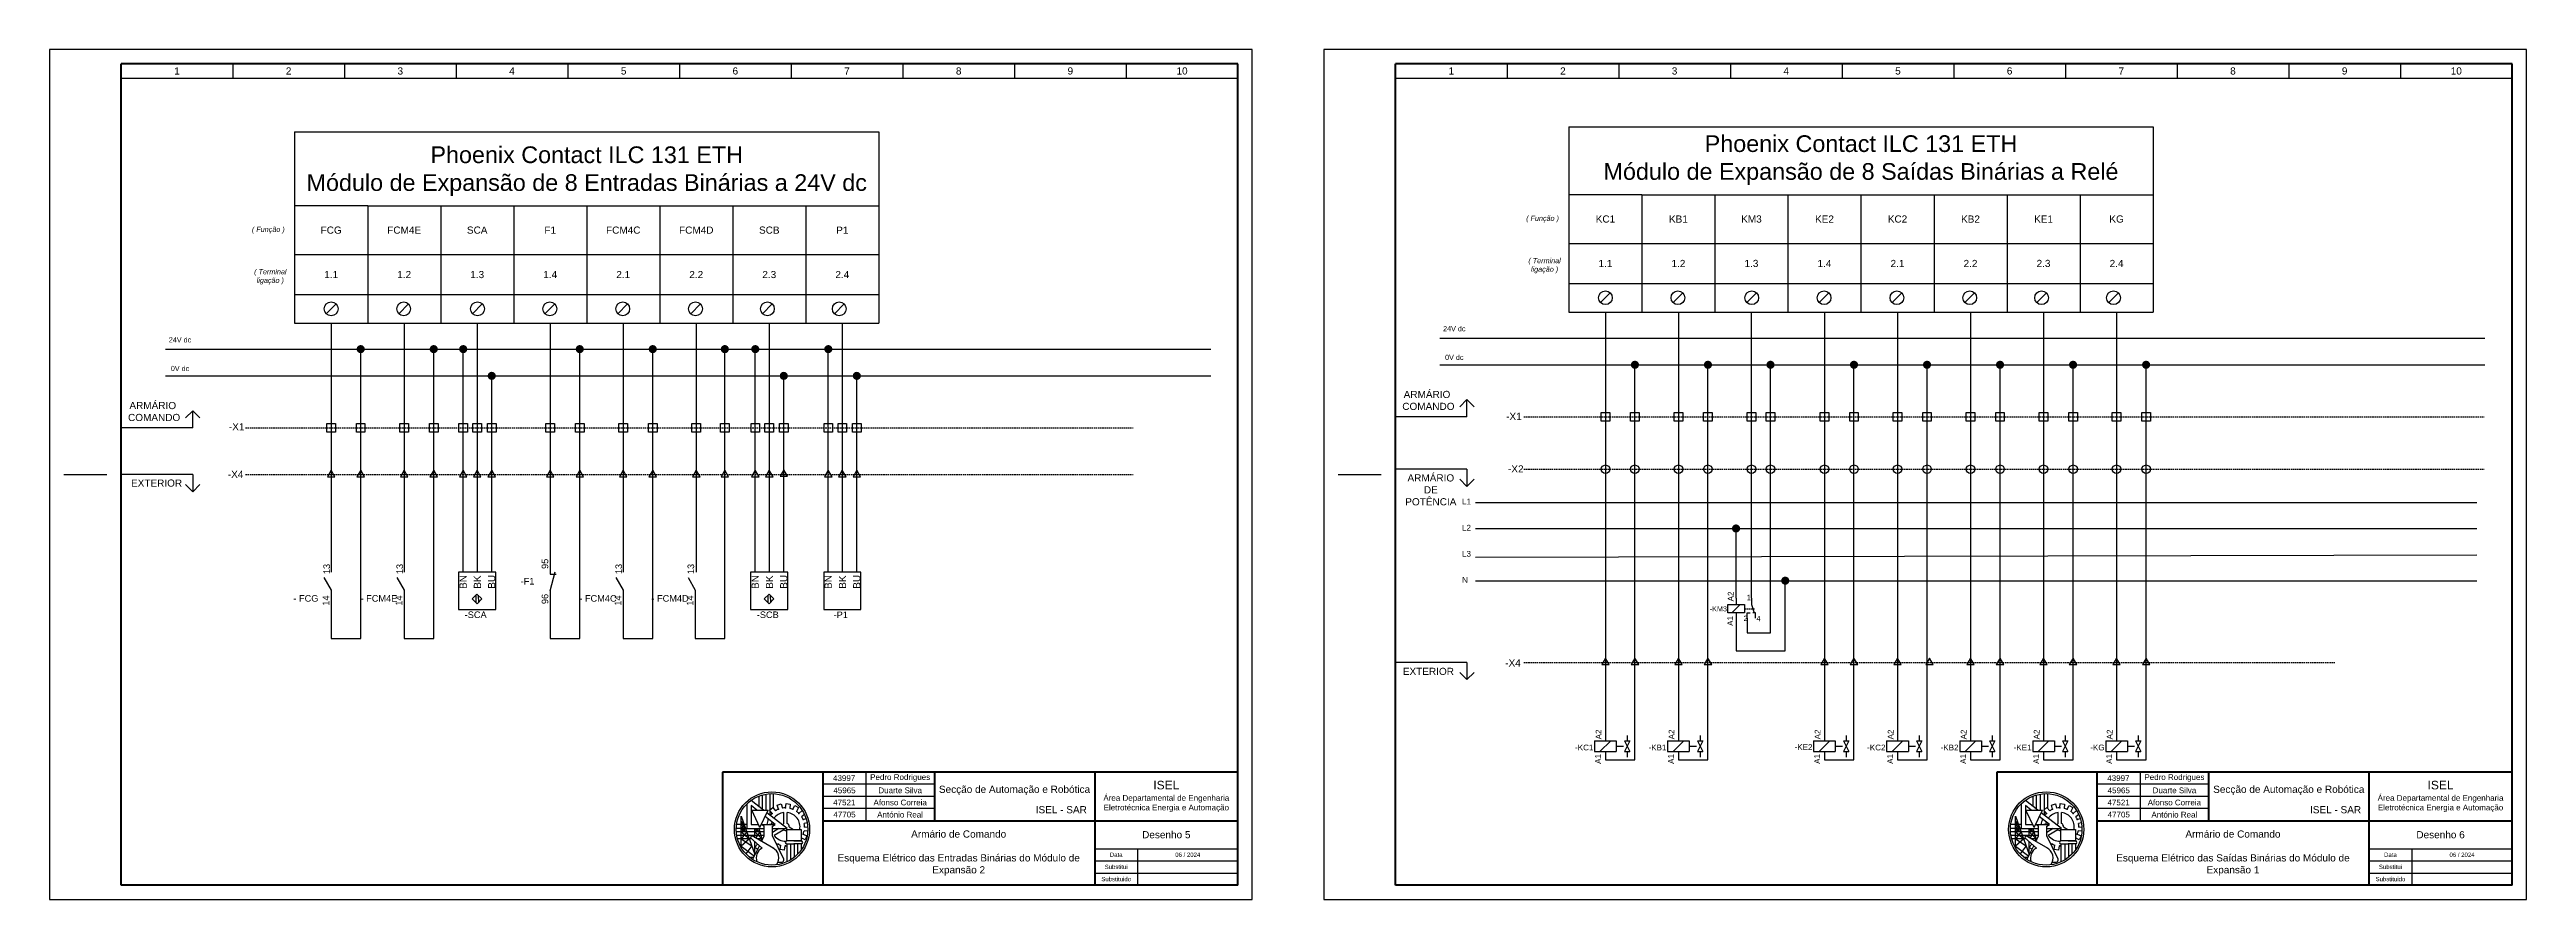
# Model space of a CAD drawing. Header units: millimetres. Extents: x 0 to 5575, y 0 to 297.
# Drawn here: x 2015 to 2880, y 0 to 297 of the extents above; entities that cross this region are included whole.
import ezdxf
from ezdxf.enums import TextEntityAlignment as Align

# ---------------------------------------------------------------- set-up
doc = ezdxf.new("R2010")
doc.units = ezdxf.units.MM
for name, pattern in [('DASHED', [0.75, 0.5, -0.25]), ('GESTRICHELT', [3, 2, -1]), ('JIS_02_2.0', [3, 2, -1])]:
    doc.linetypes.add(name, pattern=pattern)
for name, color, linetype in [('1', 5, 'Continuous'), ('Bornes', 7, 'DASHED'), ('LEGENDA', 7, 'Continuous')]:
    doc.layers.add(name, color=color, linetype=linetype)
doc.styles.get("Standard").update_dxf_attribs({"font": 'arial.ttf'})

# ---------------------------------------------------------------- blocks, each defined once
blk = doc.blocks.new('E_Y001')
at = {"layer": '1', "color": 7}
for p, q in [((0, 0), (0, -2.25)), ((-3, -2.25), (-3, -5.25)), ((-3, -2.25), (3, -2.25)), ((-3, -5.25), (3, -5.25)), ((1.5, -2.25), (-1.5, -5.25)), ((0, -5.25), (0, -7.5)), ((3, -2.25), (3, -5.25)), ((5.25, -2.25), (6.75, -5.25)), ((6.75, -2.25), (5.25, -5.25)), ((5.25, -2.25), (6.75, -2.25)), ((5.25, -5.25), (6.75, -5.25)), ((6, -0.75), (6, -2.25)), ((6, -5.25), (6, -6.75))]:
    blk.add_line(p, q, dxfattribs=at)
at = {"layer": '1', "color": 7, "linetype": 'GESTRICHELT'}
blk.add_line((3, -3.75), (6, -3.75), dxfattribs=at)

msp = doc.modelspace()

# ---------------------------------------------------------------- hatches: boundary and pattern name
at = {"transparency": 33554687}
h = msp.add_hatch(color=256, dxfattribs=at)
edge = h.paths.add_edge_path()
edge.add_arc((2123.66, 192.31), 1.43, 0, 360)
h = msp.add_hatch(color=256, dxfattribs=at)
edge = h.paths.add_edge_path()
edge.add_arc((2149.16, 192.31), 1.43, 0, 360)
h = msp.add_hatch(color=256, dxfattribs=at)
edge = h.paths.add_edge_path()
edge.add_arc((2159.47, 192.31), 1.43, 0, 360)
h = msp.add_hatch(color=256, dxfattribs=at)
edge = h.paths.add_edge_path()
edge.add_arc((2200.16, 192.31), 1.43, 0, 360)
h = msp.add_hatch(color=256, dxfattribs=at)
edge = h.paths.add_edge_path()
edge.add_arc((2225.65, 192.31), 1.43, 0, 360)
h = msp.add_hatch(color=256, dxfattribs=at)
edge = h.paths.add_edge_path()
edge.add_arc((2250.83, 192.31), 1.43, 0, 360)
h = msp.add_hatch(color=256, dxfattribs=at)
edge = h.paths.add_edge_path()
edge.add_arc((2261.47, 192.31), 1.43, 0, 360)
h = msp.add_hatch(color=256, dxfattribs=at)
edge = h.paths.add_edge_path()
edge.add_arc((2286.97, 192.31), 1.43, 0, 360)
h = msp.add_hatch(color=256, dxfattribs=at)
edge = h.paths.add_edge_path()
edge.add_arc((2169.42, 182.96), 1.43, 0, 360)
h = msp.add_hatch(color=256, dxfattribs=at)
edge = h.paths.add_edge_path()
edge.add_arc((2271.42, 182.96), 1.43, 0, 360)
h = msp.add_hatch(color=256, dxfattribs=at)
edge = h.paths.add_edge_path()
edge.add_arc((2296.92, 182.96), 1.43, 0, 360)
h = msp.add_hatch(color=256, dxfattribs=at)
edge = h.paths.add_edge_path()
edge.add_arc((2568.66, 186.84), 1.43, 0, 360)
h = msp.add_hatch(color=256, dxfattribs=at)
edge = h.paths.add_edge_path()
edge.add_arc((2594.16, 186.84), 1.43, 0, 360)
h = msp.add_hatch(color=256, dxfattribs=at)
edge = h.paths.add_edge_path()
edge.add_arc((2616, 186.84), 1.43, 0, 360)
h = msp.add_hatch(color=256, dxfattribs=at)
edge = h.paths.add_edge_path()
edge.add_arc((2645.16, 186.84), 1.43, 0, 360)
h = msp.add_hatch(color=256, dxfattribs=at)
edge = h.paths.add_edge_path()
edge.add_arc((2670.66, 186.84), 1.43, 0, 360)
h = msp.add_hatch(color=256, dxfattribs=at)
edge = h.paths.add_edge_path()
edge.add_arc((2696.16, 186.84), 1.43, 0, 360)
h = msp.add_hatch(color=256, dxfattribs=at)
edge = h.paths.add_edge_path()
edge.add_arc((2721.66, 186.84), 1.43, 0, 360)
h = msp.add_hatch(color=256, dxfattribs=at)
edge = h.paths.add_edge_path()
edge.add_arc((2747.16, 186.84), 1.43, 0, 360)
h = msp.add_hatch(color=256, dxfattribs=at)
edge = h.paths.add_edge_path()
edge.add_arc((2603.96, 129.64), 1.43, 0, 360)
h = msp.add_hatch(color=256, dxfattribs=at)
edge = h.paths.add_edge_path()
edge.add_arc((2621.15, 111.4), 1.43, 0, 360)

# ---------------------------------------------------------------- linework, layer by layer
for p, q in [((2040, 292), (2040, 287)), ((2040, 292), (2040, 287)), ((2040, 287), (2430, 287)), ((2079, 292), (2079, 287)), ((2118, 292), (2118, 287)), ((2157, 292), (2157, 287)), ((2196, 292), (2196, 287)), ((2235, 292), (2235, 287)), ((2274, 292), (2274, 287)), ((2313, 292), (2313, 287)), ((2352, 292), (2352, 287)), ((2391, 292), (2391, 287)), ((2485, 292), (2485, 287)), ((2485, 292), (2485, 287)), ((2485, 287), (2875, 287)), ((2524, 292), (2524, 287)), ((2563, 292), (2563, 287)), ((2602, 292), (2602, 287)), ((2641, 292), (2641, 287)), ((2680, 292), (2680, 287)), ((2719, 292), (2719, 287)), ((2758, 292), (2758, 287)), ((2797, 292), (2797, 287)), ((2836, 292), (2836, 287)), ((2100.6, 268.25), (2304.6, 268.25)), ((2100.6, 268.25), (2100.6, 201.38)), ((2304.6, 268.25), (2304.6, 225.38)), ((2545.6, 269.96), (2749.6, 269.96)), ((2545.6, 269.96), (2545.6, 205.26)), ((2749.6, 269.96), (2749.6, 229.26)), ((2126.1, 242.38), (2126.1, 225.38)), ((2151.6, 242.38), (2151.6, 225.38)), ((2177.1, 242.38), (2177.1, 225.38)), ((2202.6, 242.38), (2202.6, 225.38)), ((2228.1, 242.38), (2228.1, 225.38)), ((2253.6, 242.38), (2253.6, 225.38)), ((2279.1, 242.38), (2279.1, 225.38)), ((2571.1, 246.26), (2571.1, 229.26)), ((2596.6, 246.26), (2596.6, 229.26)), ((2622.1, 246.26), (2622.1, 229.26)), ((2647.6, 246.26), (2647.6, 229.26)), ((2673.1, 246.26), (2673.1, 229.26)), ((2698.6, 246.26), (2698.6, 229.26)), ((2724.1, 246.26), (2724.1, 229.26)), ((2100.6, 225.38), (2304.6, 225.38)), ((2126.1, 225.38), (2126.1, 211.38)), ((2151.6, 225.38), (2151.6, 211.38)), ((2177.1, 225.38), (2177.1, 211.38)), ((2202.6, 225.38), (2202.6, 211.38)), ((2228.1, 225.38), (2228.1, 211.38)), ((2253.6, 225.38), (2253.6, 211.38)), ((2279.1, 225.38), (2279.1, 211.38)), ((2304.6, 225.38), (2304.6, 211.38)), ((2545.6, 229.26), (2749.6, 229.26)), ((2571.1, 229.26), (2571.1, 215.26)), ((2596.6, 229.26), (2596.6, 215.26)), ((2622.1, 229.26), (2622.1, 215.26)), ((2647.6, 229.26), (2647.6, 215.26)), ((2673.1, 229.26), (2673.1, 215.26)), ((2698.6, 229.26), (2698.6, 215.26)), ((2724.1, 229.26), (2724.1, 215.26)), ((2749.6, 229.26), (2749.6, 215.26)), ((2100.6, 211.38), (2304.6, 211.38)), ((2111.65, 204.68), (2115.05, 208.08)), ((2136.98, 204.68), (2140.37, 208.08)), ((2162.75, 204.68), (2166.14, 208.08)), ((2188.02, 204.68), (2191.41, 208.08)), ((2213.46, 204.68), (2216.85, 208.08)), ((2238.9, 204.68), (2242.29, 208.08)), ((2264, 204.68), (2267.39, 208.08)), ((2289.1, 204.68), (2292.49, 208.08)), ((2545.6, 215.26), (2749.6, 215.26)), ((2556.65, 208.57), (2560.05, 211.96)), ((2581.98, 208.57), (2585.37, 211.96)), ((2607.75, 208.57), (2611.14, 211.96)), ((2633.02, 208.57), (2636.41, 211.96)), ((2658.46, 208.57), (2661.85, 211.96)), ((2683.9, 208.57), (2687.29, 211.96)), ((2709, 208.57), (2712.39, 211.96)), ((2734.1, 208.57), (2737.49, 211.96)), ((2055.51, 192.31), (2420.51, 192.31)), ((2500.51, 196.19), (2865.51, 196.19)), ((2055.51, 182.96), (2420.51, 182.96)), ((2500.51, 186.84), (2865.51, 186.84)), ((2510, 174.67), (2507.5, 172.17)), ((2510, 168.67), (2510, 174.67)), ((2510, 174.67), (2512.5, 172.17)), ((2065, 164.79), (2040, 164.79)), ((2065, 170.79), (2062.5, 168.29)), ((2065, 164.79), (2065, 170.79)), ((2065, 170.79), (2067.5, 168.29)), ((2510, 168.67), (2485, 168.67)), ((2020, 148.5), (2035, 148.5)), ((2065, 148.5), (2040, 148.5)), ((2065, 148.5), (2065, 142.5)), ((2465, 148.5), (2480, 148.5)), ((2510, 150.32), (2485, 150.32)), ((2510, 150.32), (2510, 144.32)), ((2065, 142.5), (2062.5, 145)), ((2065, 142.5), (2067.5, 145)), ((2510, 144.32), (2507.5, 146.82)), ((2510, 144.32), (2512.5, 146.82)), ((2513, 138.76), (2862.71, 138.76)), ((2189.85, 130.57), (2189.85, 113.62)), ((2513, 129.64), (2862.71, 129.64)), ((2189.85, 107.88), (2191.63, 114.54)), ((2189.85, 113.62), (2191.93, 113.62)), ((2513, 119.6), (2862.71, 120.48)), ((2189.85, 107.88), (2189.85, 105.09)), ((2189.85, 107.77), (2189.85, 91.25)), ((2513, 111.4), (2862.71, 111.4)), ((2510, 82.84), (2485, 82.84)), ((2510, 76.84), (2507.5, 79.34)), ((2510, 82.84), (2510, 76.84)), ((2510, 76.84), (2512.5, 79.34))]:
    msp.add_line(p, q, dxfattribs=at)
at = {"lineweight": -3, "transparency": 33554687}
for p, q in [((2126.1, 242.38), (2100.6, 242.38)), ((2126.1, 242.38), (2151.6, 242.38)), ((2151.6, 242.38), (2177.1, 242.38)), ((2177.1, 242.38), (2202.6, 242.38)), ((2202.6, 242.38), (2228.1, 242.38)), ((2228.1, 242.38), (2253.6, 242.38)), ((2253.6, 242.38), (2279.1, 242.38)), ((2279.1, 242.38), (2304.6, 242.38)), ((2571.1, 246.26), (2545.6, 246.26)), ((2571.1, 246.26), (2596.6, 246.26)), ((2596.6, 246.26), (2622.1, 246.26)), ((2622.1, 246.26), (2647.6, 246.26)), ((2647.6, 246.26), (2673.1, 246.26)), ((2673.1, 246.26), (2698.6, 246.26)), ((2698.6, 246.26), (2724.1, 246.26)), ((2724.1, 246.26), (2749.6, 246.26)), ((2126.1, 211.38), (2126.1, 201.38)), ((2151.6, 211.38), (2151.6, 201.38)), ((2177.1, 211.38), (2177.1, 201.38)), ((2202.6, 211.38), (2202.6, 201.38)), ((2228.1, 211.38), (2228.1, 201.38)), ((2253.6, 211.38), (2253.6, 201.38)), ((2279.1, 211.38), (2279.1, 201.38)), ((2304.6, 211.38), (2304.6, 201.38)), ((2571.1, 215.26), (2571.1, 205.26)), ((2596.6, 215.26), (2596.6, 205.26)), ((2622.1, 215.26), (2622.1, 205.26)), ((2647.6, 215.26), (2647.6, 205.26)), ((2673.1, 215.26), (2673.1, 205.26)), ((2698.6, 215.26), (2698.6, 205.26)), ((2724.1, 215.26), (2724.1, 205.26)), ((2749.6, 215.26), (2749.6, 205.26)), ((2100.6, 201.38), (2126.1, 201.38)), ((2113.35, 201.38), (2113.35, 114.33)), ((2126.1, 201.38), (2151.6, 201.38)), ((2138.85, 201.38), (2138.85, 114.33)), ((2151.6, 201.38), (2177.1, 201.38)), ((2164.35, 201.38), (2164.35, 114.33)), ((2177.1, 201.38), (2202.6, 201.38)), ((2189.85, 201.38), (2189.85, 130.57)), ((2202.6, 201.38), (2228.1, 201.38)), ((2215.35, 201.38), (2215.35, 114.33)), ((2228.1, 201.38), (2253.6, 201.38)), ((2240.85, 201.38), (2240.85, 114.33)), ((2253.6, 201.38), (2279.1, 201.38)), ((2266.35, 201.38), (2266.35, 114.33)), ((2279.1, 201.38), (2304.6, 201.38)), ((2291.85, 201.38), (2291.85, 114.33)), ((2545.6, 205.26), (2571.1, 205.26)), ((2558.35, 205.26), (2558.35, 58.3)), ((2571.1, 205.26), (2596.6, 205.26)), ((2583.85, 205.26), (2583.85, 58.3)), ((2596.6, 205.26), (2622.1, 205.26)), ((2609.35, 105.24), (2609.35, 205.26)), ((2622.1, 205.26), (2647.6, 205.26)), ((2634.85, 205.26), (2634.85, 58.3)), ((2647.6, 205.26), (2673.1, 205.26)), ((2660.35, 205.26), (2660.35, 58.3)), ((2673.1, 205.26), (2698.6, 205.26)), ((2685.85, 205.26), (2685.85, 58.3)), ((2698.6, 205.26), (2724.1, 205.26)), ((2711.35, 205.26), (2711.35, 58.3)), ((2724.1, 205.26), (2749.6, 205.26)), ((2736.85, 205.26), (2736.85, 58.3)), ((2123.66, 91.25), (2123.66, 192.31)), ((2149.16, 91.25), (2149.16, 192.31)), ((2200.16, 91.25), (2200.16, 192.31)), ((2225.65, 91.25), (2225.65, 192.31)), ((2250.83, 91.25), (2250.83, 192.31)), ((2568.66, 48.84), (2568.66, 186.84)), ((2594.16, 48.84), (2594.16, 186.84)), ((2616, 93.16), (2616, 186.84)), ((2645.16, 48.84), (2645.16, 186.84)), ((2670.66, 48.84), (2670.66, 186.84)), ((2696.16, 48.84), (2696.16, 186.84)), ((2721.66, 48.84), (2721.66, 186.84)), ((2747.16, 48.84), (2747.16, 186.84)), ((2603.96, 105.24), (2603.96, 129.64)), ((2621.15, 86.93), (2621.15, 111.4)), ((2603.96, 97.96), (2603.96, 93.36)), ((2607.9, 98.27), (2607.9, 93.16)), ((2113.35, 91.25), (2123.66, 91.25)), ((2113.35, 91.25), (2123.66, 91.25)), ((2138.85, 91.25), (2149.16, 91.25)), ((2189.85, 91.25), (2200.16, 91.25)), ((2215.34, 91.25), (2225.65, 91.25)), ((2240.52, 91.25), (2250.83, 91.25)), ((2603.96, 93.36), (2603.96, 86.93)), ((2603.96, 86.93), (2621.15, 86.93)), ((2607.9, 93.16), (2616, 93.16)), ((2558.35, 48.84), (2568.66, 48.84)), ((2583.85, 48.84), (2594.16, 48.84)), ((2634.85, 48.84), (2645.16, 48.84)), ((2660.35, 48.84), (2670.66, 48.84)), ((2685.85, 48.84), (2696.16, 48.84)), ((2711.35, 48.84), (2721.66, 48.84)), ((2736.85, 48.84), (2747.16, 48.84))]:
    msp.add_line(p, q, dxfattribs=at)
at = {"linetype": 'DASHED', "lineweight": -3, "transparency": 33554687}
for p, q in [((2083.4, 164.79), (2393.4, 164.79)), ((2529.91, 168.67), (2865.19, 168.67)), ((2083.4, 148.5), (2393.4, 148.5)), ((2529.91, 150.32), (2865.19, 150.32)), ((2606.87, 101.6), (2610.6, 101.6)), ((2529.91, 82.84), (2813.08, 82.84))]:
    msp.add_line(p, q, dxfattribs=at)
at = {"lineweight": 120, "transparency": 33554687}
for p, q in [((2250, 44.5), (2250, 5)), ((2695, 44.5), (2695, 5))]:
    msp.add_line(p, q, dxfattribs=at)
at = {"lineweight": 25, "transparency": 33554687}
for p, q in [((2264.32, 31.25), (2260, 34.64)), ((2262.78, 32.46), (2262.78, 36.14)), ((2263.95, 31.25), (2263.95, 36.53)), ((2265.3, 31.25), (2265.3, 36.82)), ((2266.64, 31.44), (2266.64, 36.97)), ((2267.86, 31.8), (2267.86, 36.97)), ((2709.32, 31.25), (2705, 34.64)), ((2707.78, 32.46), (2707.78, 36.14)), ((2708.95, 31.25), (2708.95, 36.53)), ((2710.3, 31.25), (2710.3, 36.82)), ((2711.64, 31.44), (2711.64, 36.97)), ((2712.86, 31.8), (2712.86, 36.97)), ((2258.57, 26.26), (2254.93, 26.26)), ((2256.57, 29.15), (2261.36, 15.7)), ((2256.57, 18.1), (2256.57, 29.15)), ((2257.21, 27.34), (2256.57, 26.26)), ((2256.57, 27.31), (2257.6, 26.26)), ((2257.6, 26.26), (2256.57, 24.75)), ((2256.57, 26.26), (2258.14, 24.75)), ((2258.57, 33.44), (2258.57, 24.75)), ((2261.99, 31.25), (2260.01, 32.8)), ((2260.01, 32.8), (2260.01, 26.19)), ((2260.01, 26.19), (2262.6, 26.19)), ((2260.2, 31.25), (2265.95, 31.25)), ((2263.07, 25.2), (2260.2, 31.25)), ((2263.07, 25.2), (2265.95, 31.25)), ((2263.54, 26.19), (2263.95, 26.19)), ((2264.6, 25.59), (2263.68, 26.19)), ((2263.95, 26.19), (2268.43, 26.19)), ((2263.95, 26.19), (2266.03, 26.19)), ((2268.43, 26.19), (2264.87, 28.98)), ((2272.59, 24.75), (2265.5, 30.32)), ((2266.41, 31.25), (2267.55, 32.18)), ((2267.37, 30.07), (2266.41, 31.25)), ((2268.43, 26.19), (2266.43, 26.19)), ((2266.64, 29.42), (2266.64, 30.96)), ((2267.5, 25.59), (2268.43, 26.19)), ((2267.55, 32.18), (2268.51, 31)), ((2269.08, 32.96), (2270.49, 33.38)), ((2269.52, 31.51), (2269.08, 32.96)), ((2270.49, 33.38), (2270.93, 31.93)), ((2271.45, 26.51), (2271.45, 30.39)), ((2272.05, 32.01), (2272.21, 33.52)), ((2272.21, 33.52), (2273.67, 33.36)), ((2272.65, 26.51), (2272.65, 30.39)), ((2273.67, 33.36), (2273.51, 31.85)), ((2274.58, 31.51), (2275.3, 32.84)), ((2275.3, 32.84), (2276.59, 32.14)), ((2276.59, 32.14), (2275.87, 30.8)), ((2276.72, 30.07), (2277.88, 31.05)), ((2278.62, 29.75), (2277.64, 28.93)), ((2277.88, 31.05), (2278.01, 30.9)), ((2278.15, 27.93), (2279.2, 28.25)), ((2279.56, 26.82), (2278.56, 26.52)), ((2703.57, 26.26), (2699.93, 26.26)), ((2701.57, 29.15), (2706.36, 15.7)), ((2701.57, 18.1), (2701.57, 29.15)), ((2702.21, 27.34), (2701.57, 26.26)), ((2701.57, 27.31), (2702.6, 26.26)), ((2702.6, 26.26), (2701.57, 24.75)), ((2701.57, 26.26), (2703.14, 24.75)), ((2703.57, 33.44), (2703.57, 24.75)), ((2706.99, 31.25), (2705.01, 32.8)), ((2705.01, 32.8), (2705.01, 26.19)), ((2705.01, 26.19), (2707.6, 26.19)), ((2705.2, 31.25), (2710.95, 31.25)), ((2708.07, 25.2), (2705.2, 31.25)), ((2708.07, 25.2), (2710.95, 31.25)), ((2708.54, 26.19), (2708.95, 26.19)), ((2709.6, 25.59), (2708.68, 26.19)), ((2708.95, 26.19), (2713.43, 26.19)), ((2708.95, 26.19), (2711.03, 26.19)), ((2713.43, 26.19), (2709.87, 28.98)), ((2717.59, 24.75), (2710.5, 30.32)), ((2711.41, 31.25), (2712.55, 32.18)), ((2712.37, 30.07), (2711.41, 31.25)), ((2713.43, 26.19), (2711.43, 26.19)), ((2711.64, 29.42), (2711.64, 30.96)), ((2712.5, 25.59), (2713.43, 26.19)), ((2712.55, 32.18), (2713.51, 31)), ((2714.08, 32.96), (2715.49, 33.38)), ((2714.52, 31.51), (2714.08, 32.96)), ((2715.49, 33.38), (2715.93, 31.93)), ((2716.45, 26.51), (2716.45, 30.39)), ((2717.05, 32.01), (2717.21, 33.52)), ((2717.21, 33.52), (2718.67, 33.36)), ((2717.65, 26.51), (2717.65, 30.39)), ((2718.67, 33.36), (2718.51, 31.85)), ((2719.58, 31.51), (2720.3, 32.84)), ((2720.3, 32.84), (2721.59, 32.14)), ((2721.59, 32.14), (2720.87, 30.8)), ((2721.72, 30.07), (2722.88, 31.05)), ((2723.62, 29.75), (2722.64, 28.93)), ((2722.88, 31.05), (2723.01, 30.9)), ((2723.15, 27.93), (2724.2, 28.25)), ((2724.56, 26.82), (2723.56, 26.52)), ((2258.57, 24.75), (2254.81, 24.75)), ((2264.6, 23.63), (2254.83, 23.63)), ((2264.6, 22.31), (2255, 22.31)), ((2260.25, 21.15), (2255.26, 21.15)), ((2256.57, 24.75), (2258.53, 23.63)), ((2258.14, 24.75), (2256.57, 23.63)), ((2258.53, 23.63), (2256.57, 21.15)), ((2256.57, 23.63), (2259.42, 21.15)), ((2256.57, 21.15), (2260.25, 18.8)), ((2259.42, 21.15), (2256.57, 18.62)), ((2256.57, 18.62), (2261.19, 15.16)), ((2260.25, 18.8), (2258.16, 15.98)), ((2258.57, 24.75), (2264.6, 24.75)), ((2260.11, 22.31), (2259.8, 21.54)), ((2259.8, 21.54), (2263.85, 17.99)), ((2267.95, 17.81), (2260.11, 22.31)), ((2260.65, 14.04), (2262.93, 18.79)), ((2261.36, 21.59), (2261.36, 24.75)), ((2261.36, 24.75), (2263.01, 23.63)), ((2262.67, 24.75), (2261.36, 23.63)), ((2261.36, 23.63), (2263.75, 21.15)), ((2261.36, 15.51), (2261.36, 20.18)), ((2262.27, 19.38), (2261.36, 18.29)), ((2261.36, 18.29), (2262.34, 17.56)), ((2263.01, 23.63), (2261.57, 21.47)), ((2263.75, 21.15), (2262.13, 21.15)), ((2262.67, 24.75), (2263.87, 20.75)), ((2263.75, 21.15), (2263.22, 20.52)), ((2263.64, 20.28), (2264.6, 22.28)), ((2264.6, 22.28), (2264.6, 25.59)), ((2267.5, 22.28), (2267.5, 25.59)), ((2267.5, 24.75), (2272.59, 24.75)), ((2269.73, 24.75), (2267.5, 23.46)), ((2271.45, 14.04), (2267.5, 22.28)), ((2271.38, 24.33), (2268.02, 22.39)), ((2270.1, 17.51), (2270.33, 19.01)), ((2271.55, 17.29), (2270.1, 17.51)), ((2271.78, 18.8), (2271.55, 17.29)), ((2272.44, 20.44), (2272.44, 24.48)), ((2272.44, 24.48), (2277.52, 24.48)), ((2277.52, 20.44), (2272.44, 20.44)), ((2275.3, 20.44), (2272.44, 20.44)), ((2272.44, 19.41), (2272.44, 13.12)), ((2272.44, 19.41), (2275.3, 19.41)), ((2273.31, 25.36), (2274.84, 24.48)), ((2273.74, 19.41), (2273.74, 13.81)), ((2274.91, 20.44), (2277.52, 20.44)), ((2277.52, 19.41), (2274.91, 19.41)), ((2275.07, 19.41), (2275.07, 14.73)), ((2276.26, 19.41), (2276.26, 15.81)), ((2277.52, 24.48), (2277.52, 20.44)), ((2278.85, 20.88), (2277.52, 21.55)), ((2277.52, 19.41), (2277.52, 17.33)), ((2278.15, 22.87), (2279.51, 22.19)), ((2279.76, 23.82), (2278.49, 23.94)), ((2278.66, 25.4), (2279.75, 25.3)), ((2279.51, 22.19), (2278.85, 20.88)), ((2703.57, 24.75), (2699.81, 24.75)), ((2709.6, 23.63), (2699.83, 23.63)), ((2709.6, 22.31), (2700, 22.31)), ((2705.25, 21.15), (2700.26, 21.15)), ((2701.57, 24.75), (2703.53, 23.63)), ((2703.14, 24.75), (2701.57, 23.63)), ((2703.53, 23.63), (2701.57, 21.15)), ((2701.57, 23.63), (2704.42, 21.15)), ((2701.57, 21.15), (2705.25, 18.8)), ((2704.42, 21.15), (2701.57, 18.62)), ((2701.57, 18.62), (2706.19, 15.16)), ((2705.25, 18.8), (2703.16, 15.98)), ((2703.57, 24.75), (2709.6, 24.75)), ((2705.11, 22.31), (2704.8, 21.54)), ((2704.8, 21.54), (2708.85, 17.99)), ((2712.95, 17.81), (2705.11, 22.31)), ((2705.65, 14.04), (2707.93, 18.79)), ((2706.36, 21.59), (2706.36, 24.75)), ((2706.36, 24.75), (2708.01, 23.63)), ((2707.67, 24.75), (2706.36, 23.63)), ((2706.36, 23.63), (2708.75, 21.15)), ((2706.36, 15.51), (2706.36, 20.18)), ((2707.27, 19.38), (2706.36, 18.29)), ((2706.36, 18.29), (2707.34, 17.56)), ((2708.01, 23.63), (2706.57, 21.47)), ((2708.75, 21.15), (2707.13, 21.15)), ((2707.67, 24.75), (2708.87, 20.75)), ((2708.75, 21.15), (2708.22, 20.52)), ((2708.64, 20.28), (2709.6, 22.28)), ((2709.6, 22.28), (2709.6, 25.59)), ((2712.5, 22.28), (2712.5, 25.59)), ((2712.5, 24.75), (2717.59, 24.75)), ((2714.73, 24.75), (2712.5, 23.46)), ((2716.45, 14.04), (2712.5, 22.28)), ((2716.38, 24.33), (2713.02, 22.39)), ((2715.1, 17.51), (2715.33, 19.01)), ((2716.55, 17.29), (2715.1, 17.51)), ((2716.78, 18.8), (2716.55, 17.29)), ((2717.44, 20.44), (2717.44, 24.48)), ((2717.44, 24.48), (2722.52, 24.48)), ((2722.52, 20.44), (2717.44, 20.44)), ((2720.3, 20.44), (2717.44, 20.44)), ((2717.44, 19.41), (2717.44, 13.12)), ((2717.44, 19.41), (2720.3, 19.41)), ((2718.31, 25.36), (2719.84, 24.48)), ((2718.74, 19.41), (2718.74, 13.81)), ((2719.91, 20.44), (2722.52, 20.44)), ((2722.52, 19.41), (2719.91, 19.41)), ((2720.07, 19.41), (2720.07, 14.73)), ((2721.26, 19.41), (2721.26, 15.81)), ((2722.52, 24.48), (2722.52, 20.44)), ((2723.85, 20.88), (2722.52, 21.55)), ((2722.52, 19.41), (2722.52, 17.33)), ((2723.15, 22.87), (2724.51, 22.19)), ((2724.76, 23.82), (2723.49, 23.94)), ((2723.66, 25.4), (2724.75, 25.3)), ((2724.51, 22.19), (2723.85, 20.88)), ((2260.96, 14.67), (2259.59, 14.67)), ((2269.42, 13.05), (2270.72, 13.05)), ((2705.96, 14.67), (2704.59, 14.67)), ((2714.42, 13.05), (2715.72, 13.05))]:
    msp.add_line(p, q, dxfattribs=at)
at = {"lineweight": 30, "transparency": 33554687}
for p, q in [((2395, 17.75), (2395, 5)), ((2840, 17.75), (2840, 5))]:
    msp.add_line(p, q, dxfattribs=at)
at = {"transparency": 33554687}
for points in [[(2015, 0), (2435, 0), (2435, 297), (2015, 297)], [(2460, 0), (2880, 0), (2880, 297), (2460, 297)], [(2114.85, 163.29), (2111.85, 163.29), (2111.85, 166.29), (2114.85, 166.29)], [(2125.16, 163.29), (2122.16, 163.29), (2122.16, 166.29), (2125.16, 166.29)], [(2140.35, 163.29), (2137.35, 163.29), (2137.35, 166.29), (2140.35, 166.29)], [(2150.66, 163.29), (2147.66, 163.29), (2147.66, 166.29), (2150.66, 166.29)], [(2160.97, 163.29), (2157.97, 163.29), (2157.97, 166.29), (2160.97, 166.29)], [(2165.85, 163.29), (2162.85, 163.29), (2162.85, 166.29), (2165.85, 166.29)], [(2170.92, 163.29), (2167.92, 163.29), (2167.92, 166.29), (2170.92, 166.29)], [(2191.35, 163.29), (2188.35, 163.29), (2188.35, 166.29), (2191.35, 166.29)], [(2201.66, 163.29), (2198.66, 163.29), (2198.66, 166.29), (2201.66, 166.29)], [(2216.85, 163.29), (2213.85, 163.29), (2213.85, 166.29), (2216.85, 166.29)], [(2227.15, 163.29), (2224.15, 163.29), (2224.15, 166.29), (2227.15, 166.29)], [(2242.35, 163.29), (2239.35, 163.29), (2239.35, 166.29), (2242.35, 166.29)], [(2252.33, 163.29), (2249.33, 163.29), (2249.33, 166.29), (2252.33, 166.29)], [(2262.97, 163.29), (2259.97, 163.29), (2259.97, 166.29), (2262.97, 166.29)], [(2267.85, 163.29), (2264.85, 163.29), (2264.85, 166.29), (2267.85, 166.29)], [(2272.92, 163.29), (2269.92, 163.29), (2269.92, 166.29), (2272.92, 166.29)], [(2288.47, 163.29), (2285.47, 163.29), (2285.47, 166.29), (2288.47, 166.29)], [(2293.35, 163.29), (2290.35, 163.29), (2290.35, 166.29), (2293.35, 166.29)], [(2298.42, 163.29), (2295.42, 163.29), (2295.42, 166.29), (2298.42, 166.29)], [(2559.85, 167.17), (2556.85, 167.17), (2556.85, 170.17), (2559.85, 170.17)], [(2570.16, 167.17), (2567.16, 167.17), (2567.16, 170.17), (2570.16, 170.17)], [(2585.35, 167.17), (2582.35, 167.17), (2582.35, 170.17), (2585.35, 170.17)], [(2595.66, 167.17), (2592.66, 167.17), (2592.66, 170.17), (2595.66, 170.17)], [(2610.85, 167.17), (2607.85, 167.17), (2607.85, 170.17), (2610.85, 170.17)], [(2617.5, 167.17), (2614.5, 167.17), (2614.5, 170.17), (2617.5, 170.17)], [(2636.35, 167.17), (2633.35, 167.17), (2633.35, 170.17), (2636.35, 170.17)], [(2646.66, 167.17), (2643.66, 167.17), (2643.66, 170.17), (2646.66, 170.17)], [(2661.85, 167.17), (2658.85, 167.17), (2658.85, 170.17), (2661.85, 170.17)], [(2672.16, 167.17), (2669.16, 167.17), (2669.16, 170.17), (2672.16, 170.17)], [(2687.35, 167.17), (2684.35, 167.17), (2684.35, 170.17), (2687.35, 170.17)], [(2697.66, 167.17), (2694.66, 167.17), (2694.66, 170.17), (2697.66, 170.17)], [(2712.85, 167.17), (2709.85, 167.17), (2709.85, 170.17), (2712.85, 170.17)], [(2723.16, 167.17), (2720.16, 167.17), (2720.16, 170.17), (2723.16, 170.17)], [(2738.35, 167.17), (2735.35, 167.17), (2735.35, 170.17), (2738.35, 170.17)], [(2748.66, 167.17), (2745.66, 167.17), (2745.66, 170.17), (2748.66, 170.17)], [(2157.85, 101.33), (2170.85, 101.33), (2170.85, 114.33), (2157.85, 114.33)], [(2259.85, 101.33), (2272.85, 101.33), (2272.85, 114.33), (2259.85, 114.33)], [(2285.35, 101.33), (2298.35, 101.33), (2298.35, 114.33), (2285.35, 114.33)], [(2164.32, 103.34), (2165.98, 105.05), (2164.27, 106.72), (2162.61, 105.01)], [(2266.32, 103.34), (2267.98, 105.05), (2266.27, 106.72), (2264.61, 105.01)]]:
    msp.add_lwpolyline(points, close=True, dxfattribs=at)
for points in [[(2110.8, 112.53), (2113.35, 108.12), (2113.35, 91.25)], [(2136.3, 112.53), (2138.85, 108.12), (2138.85, 91.25)], [(2212.79, 112.53), (2215.34, 108.12), (2215.34, 91.25)], [(2237.97, 112.53), (2240.52, 108.12), (2240.52, 91.25)]]:
    msp.add_lwpolyline(points, dxfattribs=at)
at = {"lineweight": -3, "transparency": 33554687}
for points in [[(2609.35, 105.24), (2609.35, 103.06), (2610.31, 100.15)], [(2607.9, 98.27), (2607.9, 100.15), (2608.9, 100.15)], [(2610.81, 98.27), (2610.81, 100.15), (2609.81, 100.15)]]:
    msp.add_lwpolyline(points, dxfattribs=at)
at = {"transparency": 33554687}
for centre, radius in [((2113.35, 206.38), 2.4), ((2138.67, 206.38), 2.4), ((2164.45, 206.38), 2.4), ((2189.72, 206.38), 2.4), ((2215.16, 206.38), 2.4), ((2240.59, 206.38), 2.4), ((2265.69, 206.38), 2.4), ((2290.79, 206.38), 2.4), ((2558.35, 210.26), 2.4), ((2583.67, 210.26), 2.4), ((2609.45, 210.26), 2.4), ((2634.72, 210.26), 2.4), ((2660.16, 210.26), 2.4), ((2685.59, 210.26), 2.4), ((2710.69, 210.26), 2.4), ((2735.79, 210.26), 2.4), ((2558.35, 150.32), 1.5), ((2568.66, 150.32), 1.5), ((2583.85, 150.32), 1.5), ((2594.16, 150.32), 1.5), ((2609.35, 150.32), 1.5), ((2616, 150.32), 1.5), ((2634.85, 150.32), 1.5), ((2645.16, 150.32), 1.5), ((2660.35, 150.32), 1.5), ((2670.66, 150.32), 1.5), ((2685.85, 150.32), 1.5), ((2696.16, 150.32), 1.5), ((2711.35, 150.32), 1.5), ((2721.66, 150.32), 1.5), ((2736.85, 150.32), 1.5), ((2747.16, 150.32), 1.5)]:
    msp.add_circle(centre, radius, dxfattribs=at)
at = {"lineweight": 25, "transparency": 33554687}
for centre, radius in [((2267.29, 24.5), 13.12), ((2267.29, 24.5), 12.49), ((2712.29, 24.5), 13.12), ((2712.29, 24.5), 12.49)]:
    msp.add_circle(centre, radius, dxfattribs=at)
for centre, radius, start, end in [((2272.05, 25.4), 6.61, 155.99908, 173.13608), ((2272.05, 25.4), 6.61, 135, 143.37846), ((2272.05, 25.4), 5.03, 160.59127, 170.96165), ((2272.05, 25.4), 5.03, 96.82365, 143.85803), ((2272.05, 25.4), 6.61, 112.5, 122.24481), ((2272.05, 25.4), 6.61, 90, 99.74537), ((2272.05, 25.4), 1.26, 118.25256, 149.86243), ((2272.05, 25.4), 5.03, 349.44559, 83.17635), ((2272.05, 25.4), 1.26, 358.25256, 61.74744), ((2272.05, 25.4), 6.61, 67.5, 77.24583), ((2272.05, 25.4), 6.61, 45, 54.74568), ((2272.05, 25.4), 6.61, 22.5, 32.24161), ((2272.05, 25.4), 6.61, 0, 9.7446), ((2717.05, 25.4), 6.61, 155.99908, 173.13608), ((2717.05, 25.4), 6.61, 135, 143.37846), ((2717.05, 25.4), 5.03, 160.59127, 170.96165), ((2717.05, 25.4), 5.03, 96.82365, 143.85803), ((2717.05, 25.4), 6.61, 112.5, 122.24481), ((2717.05, 25.4), 6.61, 90, 99.74537), ((2717.05, 25.4), 1.26, 118.25256, 149.86243), ((2717.05, 25.4), 5.03, 349.44559, 83.17635), ((2717.05, 25.4), 1.26, 358.25256, 61.74744), ((2717.05, 25.4), 6.61, 67.5, 77.24583), ((2717.05, 25.4), 6.61, 45, 54.74568), ((2717.05, 25.4), 6.61, 22.5, 32.24161), ((2717.05, 25.4), 6.61, 0, 9.7446), ((2265.75, 14.53), 3.95, 118.82904, 200.13755), ((2265.75, 14.53), 3.95, 322.35546, 64.05483), ((2272.05, 25.4), 5.03, 216.82365, 271.59844), ((2272.05, 25.4), 6.61, 240.08781, 254.92427), ((2272.05, 25.4), 1.26, 238.25256, 288.21649), ((2272.05, 25.4), 6.61, 267.67839, 273.42219), ((2272.44, 19.93), 0.515, 90, 270), ((2277.52, 19.93), 0.515, 270, 90), ((2272.05, 25.4), 6.61, 337.5, 347.24344), ((2710.75, 14.53), 3.95, 118.82904, 200.13755), ((2710.75, 14.53), 3.95, 322.35546, 64.05483), ((2717.05, 25.4), 5.03, 216.82365, 271.59844), ((2717.05, 25.4), 6.61, 240.08781, 254.92427), ((2717.05, 25.4), 1.26, 238.25256, 288.21649), ((2717.05, 25.4), 6.61, 267.67839, 273.42219), ((2717.44, 19.93), 0.515, 90, 270), ((2722.52, 19.93), 0.515, 270, 90), ((2717.05, 25.4), 6.61, 337.5, 347.24344), ((2261.38, 13.82), 0.765, 163.34295, 170.96077), ((2270.72, 13.82), 0.765, 270, 16.65705), ((2706.38, 13.82), 0.765, 163.34295, 170.96077), ((2715.72, 13.82), 0.765, 270, 16.65705)]:
    msp.add_arc(centre, radius, start, end, dxfattribs=at)
for p in [(2265.94, 27.93), (2267.37, 30.07), (2269.52, 31.51), (2272.05, 32.01), (2274.58, 31.51), (2276.72, 30.07), (2278.15, 27.93), (2710.94, 27.93), (2712.37, 30.07), (2714.52, 31.51), (2717.05, 32.01), (2719.58, 31.51), (2721.72, 30.07), (2723.15, 27.93), (2269.52, 19.29), (2272.05, 18.79), (2278.15, 22.87), (2278.66, 25.4), (2714.52, 19.29), (2717.05, 18.79), (2723.15, 22.87), (2723.66, 25.4)]:
    msp.add_point(p, dxfattribs=at)
at = {"layer": '1', "color": 7, "transparency": 33554687}
for p, q in [((2603.96, 105.24), (2603.96, 103.06)), ((2605.42, 103.06), (2602.51, 100.15)), ((2603.96, 100.15), (2603.96, 97.96))]:
    msp.add_line(p, q, dxfattribs=at)
msp.add_lwpolyline([(2601.05, 103.06), (2606.87, 103.06), (2606.87, 100.15), (2601.05, 100.15)], close=True, dxfattribs=at)
at = {"layer": 'Bornes', "linetype": 'Continuous', "transparency": 33554687}
for p, q in [((2159.47, 114.33), (2159.47, 192.31)), ((2261.47, 114.33), (2261.47, 192.31)), ((2286.97, 114.33), (2286.97, 192.31)), ((2169.42, 114.33), (2169.42, 182.96)), ((2271.42, 114.33), (2271.42, 182.96)), ((2296.92, 114.33), (2296.92, 182.96)), ((2163.82, 106.25), (2163.88, 103.77)), ((2164.71, 106.29), (2164.78, 103.8)), ((2265.82, 106.25), (2265.88, 103.77)), ((2266.71, 106.29), (2266.78, 103.8))]:
    msp.add_line(p, q, dxfattribs=at)
for points in [[(2113.35, 150.01), (2112.04, 147.74), (2114.66, 147.74)], [(2123.66, 150.01), (2122.36, 147.74), (2124.97, 147.74)], [(2138.85, 150.01), (2137.54, 147.74), (2140.16, 147.74)], [(2149.16, 150.01), (2147.86, 147.74), (2150.47, 147.74)], [(2159.47, 150.01), (2158.17, 147.74), (2160.78, 147.74)], [(2164.35, 150.01), (2163.04, 147.74), (2165.66, 147.74)], [(2169.42, 150.01), (2168.12, 147.74), (2170.73, 147.74)], [(2189.85, 150.01), (2188.54, 147.74), (2191.16, 147.74)], [(2200.16, 150.01), (2198.86, 147.74), (2201.47, 147.74)], [(2215.35, 150.01), (2214.04, 147.74), (2216.66, 147.74)], [(2225.65, 150.01), (2224.34, 147.74), (2226.96, 147.74)], [(2240.85, 150.01), (2239.54, 147.74), (2242.16, 147.74)], [(2250.83, 150.01), (2249.53, 147.74), (2252.14, 147.74)], [(2261.47, 150.01), (2260.17, 147.74), (2262.78, 147.74)], [(2266.35, 150.01), (2265.04, 147.74), (2267.66, 147.74)], [(2271.42, 150.15), (2270.12, 147.89), (2272.73, 147.89)], [(2286.97, 150.01), (2285.67, 147.74), (2288.28, 147.74)], [(2291.85, 150.01), (2290.54, 147.74), (2293.16, 147.74)], [(2296.92, 150.01), (2295.62, 147.74), (2298.23, 147.74)], [(2558.35, 84.35), (2557.04, 82.09), (2559.66, 82.09)], [(2568.66, 84.35), (2567.36, 82.09), (2569.97, 82.09)], [(2583.85, 84.35), (2582.54, 82.09), (2585.16, 82.09)], [(2594.16, 84.35), (2592.86, 82.09), (2595.47, 82.09)], [(2634.85, 84.35), (2633.54, 82.09), (2636.16, 82.09)], [(2645.16, 84.35), (2643.86, 82.09), (2646.47, 82.09)], [(2660.35, 84.35), (2659.04, 82.09), (2661.66, 82.09)], [(2671.49, 84.35), (2670.19, 82.09), (2672.8, 82.09)], [(2685.85, 84.35), (2684.54, 82.09), (2687.16, 82.09)], [(2696.16, 84.35), (2694.86, 82.09), (2697.47, 82.09)], [(2711.35, 84.35), (2710.04, 82.09), (2712.66, 82.09)], [(2721.66, 84.35), (2720.36, 82.09), (2722.97, 82.09)], [(2736.85, 84.35), (2735.54, 82.09), (2738.16, 82.09)], [(2747.16, 84.35), (2745.86, 82.09), (2748.47, 82.09)]]:
    msp.add_lwpolyline(points, close=True, dxfattribs=at)
at = {"layer": 'LEGENDA', "lineweight": 120, "transparency": 33554687}
for p, q in [((2430, 292), (2040, 292)), ((2040, 5), (2040, 292)), ((2430, 5), (2430, 292)), ((2875, 292), (2485, 292)), ((2485, 5), (2485, 292)), ((2875, 5), (2875, 292)), ((2430, 44.5), (2250, 44.5)), ((2875, 44.5), (2695, 44.5)), ((2430, 5), (2040, 5)), ((2875, 5), (2485, 5))]:
    msp.add_line(p, q, dxfattribs=at)
at = {"layer": 'LEGENDA', "lineweight": 60, "transparency": 33554687}
for p, q in [((2285, 44.5), (2285, 5)), ((2324, 44.5), (2324, 27.5)), ((2380, 44.5), (2380, 27.5)), ((2730, 44.5), (2730, 5)), ((2769, 44.5), (2769, 27.5)), ((2825, 44.5), (2825, 27.5)), ((2285, 27.5), (2430, 27.5)), ((2380, 27.5), (2380, 5)), ((2730, 27.5), (2875, 27.5)), ((2825, 27.5), (2825, 5))]:
    msp.add_line(p, q, dxfattribs=at)
at = {"layer": 'LEGENDA', "lineweight": 30, "transparency": 33554687}
for p, q in [((2300.06, 44.5), (2300.06, 27.5)), ((2745.06, 44.5), (2745.06, 27.5)), ((2324.06, 40.25), (2285.06, 40.25)), ((2324.06, 36), (2285.06, 36)), ((2769.06, 40.25), (2730.06, 40.25)), ((2769.06, 36), (2730.06, 36)), ((2324.06, 31.75), (2285.06, 31.75)), ((2769.06, 31.75), (2730.06, 31.75)), ((2380, 17.75), (2430, 17.75)), ((2825, 17.75), (2875, 17.75)), ((2380, 13.5), (2430, 13.5)), ((2380, 9.25), (2430, 9.25)), ((2825, 13.5), (2875, 13.5)), ((2825, 9.25), (2875, 9.25))]:
    msp.add_line(p, q, dxfattribs=at)

# ---------------------------------------------------------------- block references
at = {"layer": '1', "transparency": 33554687, "xscale": 1.261838575250266, "yscale": 1.261838575250266, "zscale": 1.261838575250266}
for p in [(2558.35, 58.3), (2583.85, 58.3), (2634.85, 58.3), (2660.35, 58.3), (2685.85, 58.3), (2711.35, 58.3), (2736.85, 58.3)]:
    msp.add_blockref('E_Y001', p, dxfattribs=at)

# ---------------------------------------------------------------- texts
at = {"transparency": 33554687}
for s, width, heights, insert, char_height, attachment_point in [('1', 39, [3.74], (2059.5, 289.49), 2.5, 5), ('2', 39, [3.74], (2098.5, 289.49), 2.5, 5), ('3', 39, [3.74], (2137.5, 289.49), 2.5, 5), ('4', 39, [3.74], (2176.5, 289.49), 2.5, 5), ('5', 39, [3.74], (2215.5, 289.49), 2.5, 5), ('6', 39, [3.74], (2254.5, 289.49), 2.5, 5), ('7', 39, [3.74], (2293.5, 289.49), 2.5, 5), ('8', 39, [3.74], (2332.5, 289.49), 2.5, 5), ('9', 39, [3.74], (2371.5, 289.49), 2.5, 5), ('10', 39, [3.74], (2410.5, 289.49), 2.5, 5), ('1', 39, [3.74], (2504.5, 289.49), 2.5, 5), ('2', 39, [3.74], (2543.5, 289.49), 2.5, 5), ('3', 39, [3.74], (2582.5, 289.49), 2.5, 5), ('4', 39, [3.74], (2621.5, 289.49), 2.5, 5), ('5', 39, [3.74], (2660.5, 289.49), 2.5, 5), ('6', 39, [3.74], (2699.5, 289.49), 2.5, 5), ('7', 39, [3.74], (2738.5, 289.49), 2.5, 5), ('8', 39, [3.74], (2777.5, 289.49), 2.5, 5), ('9', 39, [3.74], (2816.5, 289.49), 2.5, 5), ('10', 39, [3.74], (2855.5, 289.49), 2.5, 5), ('\\pxqc;{\\fArial|b0|i1|c0|p34; ( Função )}', 17, [0], (2091.05, 233.88), 1.8, 5), ('FCG', 25.5, [0], (2113.35, 233.88), 2.5, 5), ('FCM4E', 12.75, [0], (2138.85, 233.88), 2.5, 5), ('SCA', 25.5, [0], (2164.35, 233.88), 2.5, 5), ('F1', 25.5, [0], (2189.85, 233.88), 2.5, 5), ('FCM4C', 25.5, [0], (2215.35, 233.88), 2.5, 5), ('FCM4D', 25.5, [0], (2240.85, 233.88), 2.5, 5), ('SCB', 25.5, [0], (2266.35, 233.88), 2.5, 5), ('P1', 25.5, [0], (2291.85, 233.88), 2.5, 5), ('\\pxqc;{\\fArial|b0|i1|c0|p34; ( Função )}', 17, [0], (2536.05, 237.76), 1.8, 5), ('KC1', 25.5, [0], (2558.35, 237.76), 2.5, 5), ('KB1', 12.75, [0], (2583.85, 237.76), 2.5, 5), ('KM3', 25.5, [0], (2609.35, 237.76), 2.5, 5), ('KE2', 25.5, [0], (2634.85, 237.76), 2.5, 5), ('KC2', 25.5, [0], (2660.35, 237.76), 2.5, 5), ('KB2', 25.5, [0], (2685.85, 237.76), 2.5, 5), ('KE1', 25.5, [0], (2711.35, 237.76), 2.5, 5), ('KG', 25.5, [0], (2736.85, 237.76), 2.5, 5), ('\\pxqc;{\\fArial|b0|i1|c0|p34;( Terminal\\Pligação )}', 17, [0], (2092.1, 217.58), 1.8, 5), ('1.1', 25.5, [0], (2113.35, 218.36), 2.5, 5), ('1.2', 25.5, [0], (2138.85, 218.36), 2.5, 5), ('1.3', 25.5, [0], (2164.35, 218.36), 2.5, 5), ('1.4', 25.5, [0], (2189.85, 218.36), 2.5, 5), ('2.1', 25.5, [0], (2215.35, 218.36), 2.5, 5), ('2.2', 25.5, [0], (2240.85, 218.36), 2.5, 5), ('2.3', 25.5, [0], (2266.35, 218.36), 2.5, 5), ('2.4', 25.5, [2.55], (2291.85, 218.36), 2.5, 5), ('\\pxqc;{\\fArial|b0|i1|c0|p34;( Terminal\\Pligação )}', 17, [0], (2537.1, 221.46), 1.8, 5), ('1.1', 25.5, [0], (2558.35, 222.24), 2.5, 5), ('1.2', 25.5, [0], (2583.85, 222.24), 2.5, 5), ('1.3', 25.5, [0], (2609.35, 222.24), 2.5, 5), ('1.4', 25.5, [0], (2634.85, 222.24), 2.5, 5), ('2.1', 25.5, [0], (2660.35, 222.24), 2.5, 5), ('2.2', 25.5, [0], (2685.85, 222.24), 2.5, 5), ('2.3', 25.5, [0], (2711.35, 222.24), 2.5, 5), ('2.4', 25.5, [2.55], (2736.85, 222.24), 2.5, 5), ('\\pxqc;24V dc', 17, [0], (2505.57, 199.42), 1.8, 5), ('\\pxqc;24V dc', 17, [0], (2060.57, 195.54), 1.8, 5), ('\\pxqc;0V dc', 17, [0], (2505.57, 189.42), 1.8, 5), ('\\pxqc;0V dc', 17, [0], (2060.57, 185.54), 1.8, 5), ('\\pxqc;ARMÁRIO  COMANDO', 23.182, [0], (2051.53, 173.85), 2.5, 2), ('\\pxqc;ARMÁRIO  COMANDO', 23.182, [0], (2496.53, 177.73), 2.5, 2), ('ARMÁRIO DE POTÊNCIA', 17, [0], (2497.38, 148.56), 2.5, 2), ('EXTERIOR', 17, [12.14], (2052.38, 146.75), 2.5, 2), ('- FCG', 20.9498, [1.75], (2104.53, 105.19), 2.3, 5), ('- FCM4E', 20.9498, [1.75], (2130.03, 105.19), 2.3, 5), ('\\pxi-3,l3,qc,t3;-F1', 17, [0], (2181.94, 111.21), 2.3, 5), ('- FCM4C', 20.9498, [1.75], (2206.52, 105.19), 2.3, 5), ('- FCM4D', 20.9498, [1.75], (2231.7, 105.19), 2.3, 5), ('\\pxi-3,l3,qc,t3;-SCA', 17, [0], (2163.82, 99.47), 2.3, 5), ('\\pxi-3,l3,qc,t3;-SCB', 17, [0], (2265.82, 99.47), 2.3, 5), ('\\pxi-3,l3,qc,t3;-P1', 17, [0], (2291.32, 99.47), 2.3, 5), ('EXTERIOR', 17, [0], (2496.53, 80.96), 2.5, 2), ('43997', 15, [0], (2292.5, 42.4), 2, 5), ('Pedro Rodrigues', 24, [0], (2312.06, 42.46), 2, 5), ('43997', 15, [0], (2737.5, 42.4), 2, 5), ('Pedro Rodrigues', 24, [0], (2757.06, 42.46), 2, 5), ('47521', 15, [0], (2292.56, 33.88), 2, 5), ('45965', 15, [0], (2292.62, 38.11), 2, 5), ('Afonso Correia', 24, [0], (2312.06, 33.88), 2, 5), ('Duarte Silva', 24, [0], (2312.06, 38.12), 2, 5), ('47521', 15, [0], (2737.56, 33.88), 2, 5), ('45965', 15, [0], (2737.62, 38.11), 2, 5), ('Afonso Correia', 24, [0], (2757.06, 33.88), 2, 5), ('Duarte Silva', 24, [0], (2757.06, 38.12), 2, 5), ('47705', 15, [0], (2292.62, 29.66), 2, 5), ('António Real', 24, [0], (2312.03, 29.63), 2, 5), ('47705', 15, [0], (2737.62, 29.66), 2, 5), ('António Real', 24, [0], (2757.03, 29.63), 2, 5), ('Armário de Comando\\P\\PEsquema Elétrico das Entradas Binárias do Módulo de Expansão 2', 95, [0], (2332.5, 16.25), 2.5, 5), ('Armário de Comando\\P\\PEsquema Elétrico das Saídas Binárias do Módulo de Expansão 1', 95, [0], (2777.5, 16.25), 2.5, 5), ('\\pxqc;Substitui', 15, [0], (2387.5, 11.38), 1.5, 5), ('\\pxqc;Data', 15, [0], (2387.5, 15.62), 1.5, 5), ('\\pxqc;06 / 2024', 35, [0], (2412.5, 15.62), 1.5, 5), ('\\pxqc;Substitui', 15, [0], (2832.5, 11.38), 1.5, 5), ('\\pxqc;Data', 15, [0], (2832.5, 15.62), 1.5, 5), ('\\pxqc;06 / 2024', 35, [0], (2857.5, 15.62), 1.5, 5), ('\\pxqc;Substituido', 15, [0], (2387.5, 7.12), 1.5, 5), ('\\pxqc;Substituido', 15, [0], (2832.5, 7.12), 1.5, 5)]:
    msp.add_mtext_dynamic_manual_height_columns(s, width=width, gutter_width=12.5, heights=heights, dxfattribs=dict(at, insert=insert, char_height=char_height, attachment_point=attachment_point))
at = {"lineweight": -3, "transparency": 33554687}
for s, width, insert, char_height, attachment_point in [('\\pxqc;Phoenix Contact ILC 131 ETH\\P\\pq*;Módulo de Expansão de 8 Entradas Binárias a 24V dc', 204, (2202.6, 254.49), 5.8333, 5), ('\\pxqc;Phoenix Contact ILC 131 ETH\\P\\pq*;Módulo de Expansão de 8 Saídas Binárias a Relé', 204, (2647.6, 258.37), 5.8333, 5), ('-X1', 3.4268, (2077.63, 166.43), 2.5, 1), ('-X1', 3.4268, (2523.68, 170.05), 2.5, 1), ('-X4', 3.4268, (2077.27, 149.82), 2.5, 1), ('-X2', 3.4268, (2524.33, 151.7), 2.5, 1), ('1', 2.813, (2607.69, 106.46), 1.88, 1), ('-KM3', 7.2005, (2594.79, 102.47), 1.8, 1), ('\\pxql;2', 2.813, (2606.6, 99.17), 1.875, 1), ('4', 2.813, (2611.08, 99.11), 1.88, 1), ('-X4', 3.4268, (2523.36, 83.89), 2.5, 1), ('Desenho 5', 50, (2405, 22.62), 2.5, 5), ('Desenho 6', 50, (2850, 22.62), 2.5, 5)]:
    msp.add_mtext_dynamic_manual_height_columns(s, width=width, gutter_width=12.5, heights=[0], dxfattribs=dict(at, insert=insert, char_height=char_height, attachment_point=attachment_point))
at = {"linetype": 'JIS_02_2.0', "transparency": 33554687, "char_height": 2, "attachment_point": 1}
for s, insert in [('L1', (2508.29, 140.03)), ('L2', (2508.29, 130.91)), ('L3', (2508.29, 121.79)), ('N', (2508.29, 112.67))]:
    msp.add_mtext_dynamic_manual_height_columns(s, width=1.8376, gutter_width=12.5, heights=[0], dxfattribs=dict(at, insert=insert))
at = {"transparency": 33554687, "attachment_point": 5, "rotation": 90}
for s, insert, char_height in [('\\pxqc;13', (2111.8, 115.47), 2.3), ('\\pxqc;13', (2137.3, 115.47), 2.3), ('BN', (2159.43, 110.94), 2.5), ('\\pxi-3,l4,t4;BK', (2164.41, 109.66), 2.5), ('BU', (2169.41, 111.01), 2.5), ('\\pxqc;95', (2188.02, 117.28), 2.3), ('\\pxqc;13', (2213.79, 115.47), 2.3), ('\\pxqc;13', (2238.97, 115.47), 2.3), ('BN', (2261.43, 110.94), 2.5), ('\\pxi-3,l4,t4;BK', (2266.41, 109.66), 2.5), ('BU', (2271.41, 111.01), 2.5), ('BN', (2286.93, 110.94), 2.5), ('\\pxi-3,l4,t4;BK', (2291.91, 109.66), 2.5), ('BU', (2296.91, 111.01), 2.5), ('\\pxqc;14', (2111.52, 104.45), 2.3), ('\\pxqc;14', (2137.02, 104.45), 2.3), ('\\pxqc;96', (2188.02, 105), 2.3), ('\\pxqc;14', (2213.5, 104.45), 2.3), ('\\pxqc;14', (2238.69, 104.45), 2.3)]:
    msp.add_mtext_dynamic_manual_height_columns(s, width=17, gutter_width=12.5, heights=[0], dxfattribs=dict(at, insert=insert, char_height=char_height))
at = {"layer": '1', "color": 7, "lineweight": 9, "transparency": 33554687}
for s, p in [('A2', (2603.11, 107.62)), ('A1', (2602.94, 99.06)), ('A2', (2556.96, 59.39)), ('A2', (2582.46, 59.39)), ('A2', (2633.46, 59.39)), ('A2', (2658.96, 59.39)), ('A2', (2684.46, 59.39)), ('A2', (2709.96, 59.39)), ('A2', (2735.46, 59.39)), ('A1', (2556.78, 50.83)), ('A1', (2582.28, 50.83)), ('A1', (2633.28, 50.83)), ('A1', (2658.78, 50.83)), ('A1', (2684.28, 50.83)), ('A1', (2709.78, 50.83)), ('A1', (2735.28, 50.83))]:
    msp.add_text(s, height=2.019, rotation=90, dxfattribs=at).set_placement(p, align=Align.RIGHT)
at = {"layer": '1', "color": 7, "transparency": 33554687}
for s, p in [('-KC1', (2554.17, 52.1)), ('-KB1', (2579.67, 52.1)), ('-KE2', (2630.67, 52.26)), ('-KC2', (2656.17, 52.1)), ('-KB2', (2681.67, 52.1)), ('-KE1', (2707.17, 52.1)), ('-KG', (2732.67, 52.1))]:
    msp.add_text(s, height=2.019, dxfattribs=at).set_placement(p, align=Align.RIGHT)
at = {"layer": 'Bornes', "transparency": 33554687, "char_height": 2.5}
for s, width, insert, attachment_point in [('\\pxqc;Secção de Automação e Robótica', 56, (2352, 38.12), 5), ('\\pxqc;{\\H1.2x;ISEL\\P\\H0.66667x;Área Departamental de Engenharia Eletrotécnica Energia e Automação}', 50, (2405, 36), 5), ('\\pxqc;Secção de Automação e Robótica', 56, (2797, 38.12), 5), ('\\pxqc;{\\H1.2x;ISEL\\P\\H0.66667x;Área Departamental de Engenharia Eletrotécnica Energia e Automação}', 50, (2850, 36), 5), ('\\pxqr;ISEL - SAR', 56, (2377.26, 30.09), 9), ('\\pxqr;ISEL - SAR', 56, (2822.26, 30.09), 9)]:
    msp.add_mtext_dynamic_manual_height_columns(s, width=width, gutter_width=12.5, heights=[0], dxfattribs=dict(at, insert=insert, attachment_point=attachment_point))

doc.saveas('drawing.dxf')
